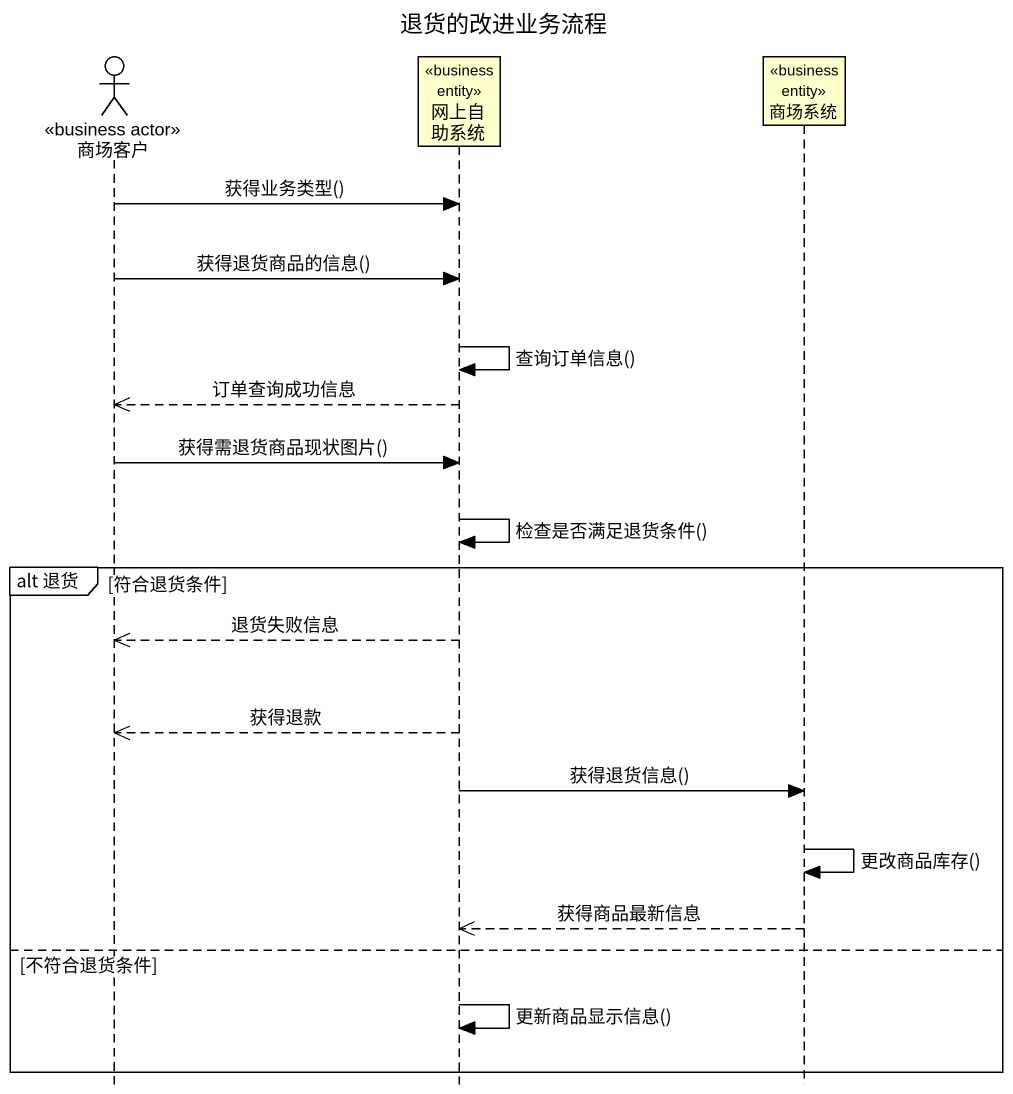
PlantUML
@startuml
title 退货的改进业务流程
hide footbox
actor 商场客户 <<business actor>>
participant 网上自助系统 <<business entity>>
participant 商场系统 <<business entity>>

商场客户 -> 网上自助系统 : 获得业务类型()
商场客户 -> 网上自助系统 : 获得退货商品的信息()
网上自助系统 -> 网上自助系统 : 查询订单信息()
网上自助系统 -->> 商场客户 : 订单查询成功信息
商场客户 -> 网上自助系统 : 获得需退货商品现状图片()
网上自助系统 -> 网上自助系统 : 检查是否满足退货条件()
group alt 退货 [符合退货条件]
  网上自助系统 -->> 商场客户 : 退货失败信息
  网上自助系统 -->> 商场客户 : 获得退款
  网上自助系统 -> 商场系统 : 获得退货信息()
  商场系统 -> 商场系统 : 更改商品库存()
  商场系统 -->> 网上自助系统 : 获得商品最新信息
else 不符合退货条件
  网上自助系统 -> 网上自助系统 : 更新商品显示信息()
end
@enduml
